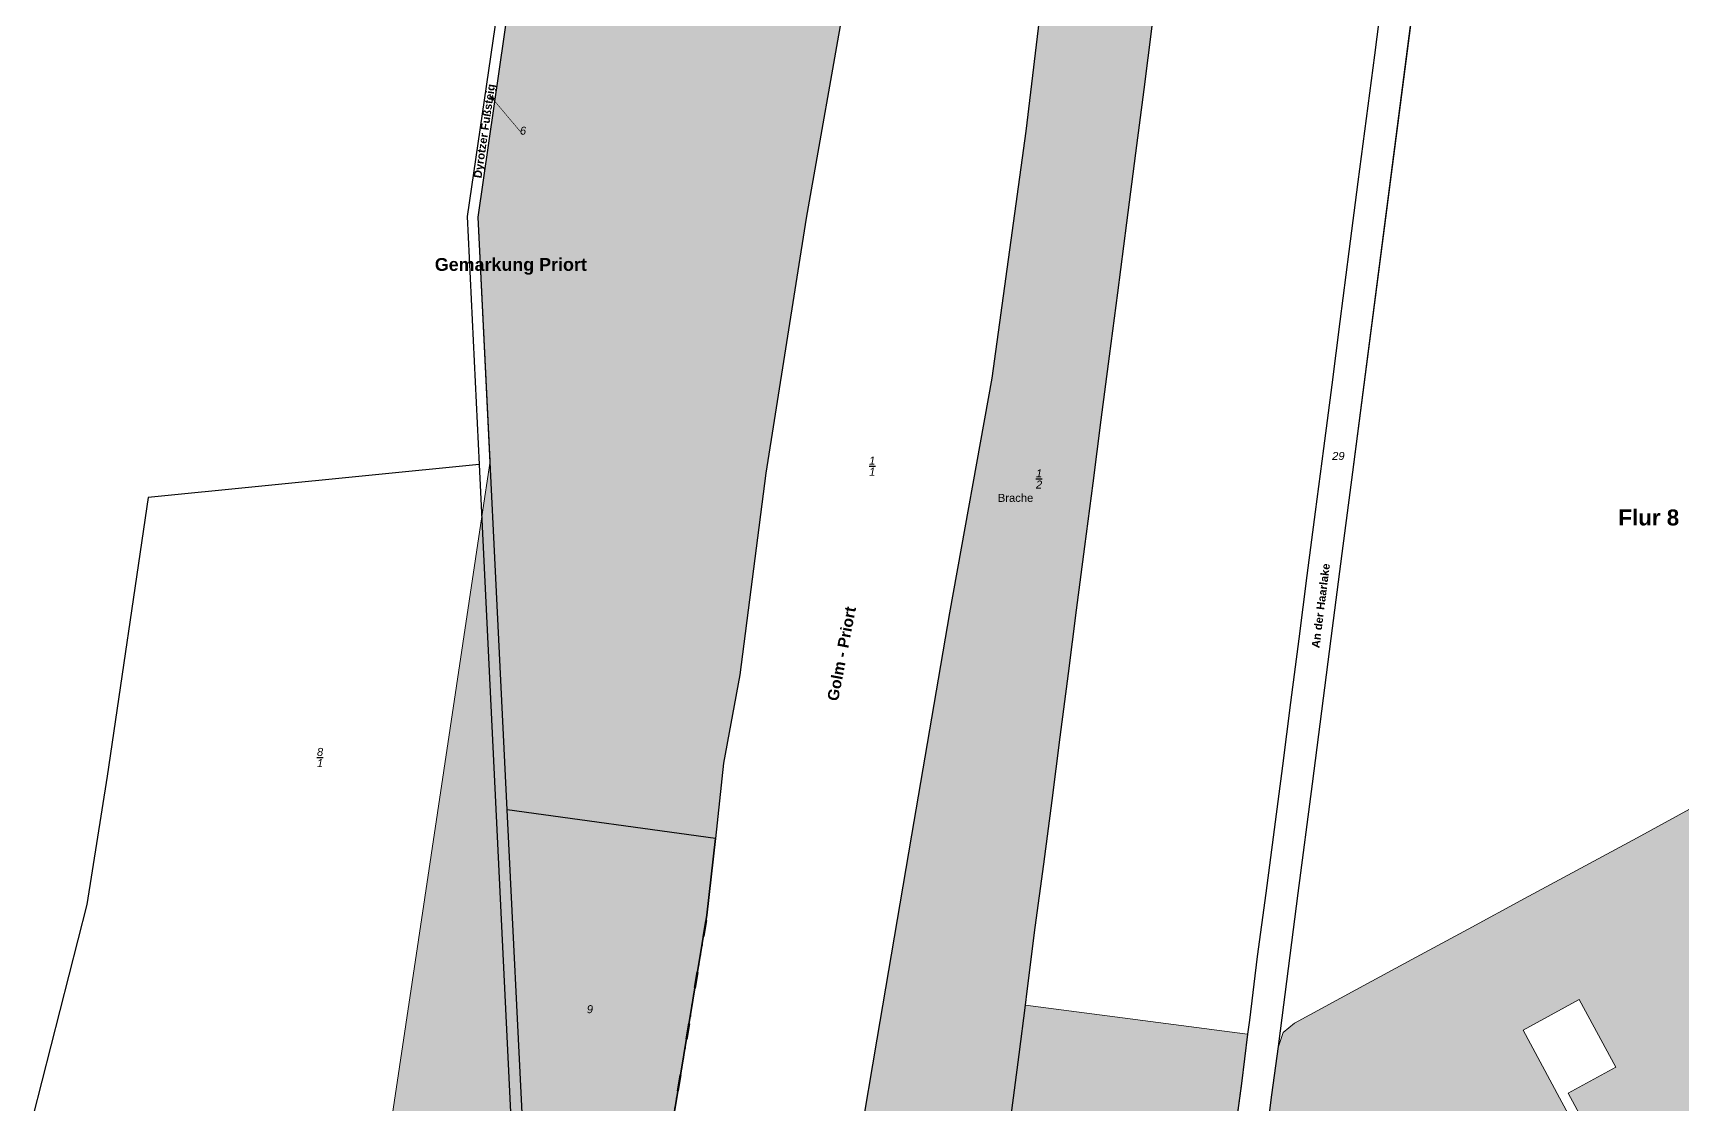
# Model space of a CAD drawing. Header units: metres. Extents: x -1420 to 2385, y 3887 to 7929.
# Drawn here: x 752 to 1267, y 5241 to 5576 of the extents above; entities that cross this region are included whole.
import ezdxf
from ezdxf.enums import TextEntityAlignment as Align

# ---------------------------------------------------------------- set-up
doc = ezdxf.new("R2010")
doc.units = ezdxf.units.M
doc.linetypes.add('AX_Flurgrenze_2012', pattern=[16.03, 5, -2.5, 0.01, -3, 0.01, -3, 0.01, -2.5])
doc.layers.add('03-Kataster', color=2, linetype='Continuous')
for name, color, linetype, plot in [('AP_LPO', 7, 'Continuous', False), ('AP_PTO', 7, 'Continuous', False), ('AX_BesondereFlurstuecksgrenze', 7, 'Continuous', False), ('AX_Nutzung_Schraffur', 7, 'Continuous', False), ('AX_Nutzung_Umgrenzung', 7, 'Continuous', False)]:
    doc.layers.add(name, color=color, linetype=linetype, plot=plot)
doc.styles.add('AX_4100', font='arial.ttf', dxfattribs={"height": 2.5})
doc.styles.add('AX_4107', font='arialbd.ttf', dxfattribs={"height": 2.5})
doc.styles.add('AX_4111', font='ariali.ttf', dxfattribs={"height": 2.5})
doc.styles.add('AX_4115', font='ariali.ttf', dxfattribs={"height": 2.5})
doc.styles.add('AX_4141', font='arialbd.ttf', dxfattribs={"height": 3.5})
doc.styles.add('AX_4160', font='arialbd.ttf', dxfattribs={"height": 4})
doc.styles.add('AX_4200', font='arialbd.ttf', dxfattribs={"height": 5})

# ---------------------------------------------------------------- blocks, each defined once
blk = doc.blocks.new('*U25')
h = blk.add_hatch(color=0)
h.dxf.hatch_style = 1
h.paths.add_polyline_path([(-9.24, 10.96), (-9.69, 10.57), (-10.22, 12.1), (-8.78, 11.35)])
at = {"color": 0, "const_width": 0.18}
blk.add_lwpolyline([(-9.24, 10.96), (-9.69, 10.57), (-10.2, 12.1), (-8.78, 11.34)], close=True, dxfattribs=at)
at = {"color": 0, "lineweight": 18, "const_width": 0.18}
blk.add_lwpolyline([(0, 0), (-10.09, 11.97)], dxfattribs=at)

msp = doc.modelspace()

# ---------------------------------------------------------------- hatches: boundary and pattern name
at = {"layer": 'AX_Nutzung_Schraffur', "true_color": 0xfff7bf}
msp.add_hatch(color=254, dxfattribs=at).paths.add_polyline_path([(945.44, 5196.73), (962.52, 5299.81), (965.17, 5323.84), (967.65, 5347.31), (972.75, 5374.9), (980.88, 5437.96), (993.48, 5517.68), (1008.34, 5601.37), (1014.12, 5638.69), (1021.8, 5688.21), (1024.81, 5692.67), (1034.09, 5708.21), (1045.22, 5770.56), (1055.82, 5838.96), (1068.99, 5908.2), (1082.84, 5970.39), (1095.59, 6029.57), (1107.97, 6091.44), (1072.8, 6082.4), (913.98, 6016.1), (910.11, 6014.74), (914.02, 5980.52), (915.57, 5874.28), (919.2, 5727.14), (905.25, 5644.84), (901.36, 5589.77), (890.98, 5517.99), (894.74, 5441.76), (892.15, 5424.43), (860.51, 5212.71), (897.13, 5204.56), (902.77, 5204.1), (906.45, 5203.8), (935.58, 5201.4)])
at = {"layer": 'AX_Nutzung_Schraffur', "true_color": 0xf2eae8}
msp.add_hatch(color=7, dxfattribs=at).paths.add_polyline_path([(1062.61, 5276.07), (1065.06, 5295.97), (1067.76, 5315.8), (1070.35, 5335.63), (1072.9, 5355.48), (1075.47, 5375.33), (1078.03, 5395.17), (1080.59, 5415.02), (1083.16, 5434.85), (1085.73, 5454.68), (1088.3, 5474.51), (1090.86, 5494.35), (1093.68, 5516.17), (1096.51, 5538), (1099.09, 5557.86), (1101.65, 5577.7), (1104.23, 5597.51), (1107.23, 5620.94), (1109.25, 5636.34), (1111.31, 5652.25), (1114.36, 5675.56), (1081.47, 5681.85), (1071.49, 5623.07), (1062.3, 5544.89), (1051.64, 5467.61), (1038.37, 5394.34), (1026.54, 5324.81), (1015.71, 5261.1), (1003.5, 5189.31), (1020.2, 5183.54), (1041.34, 5179.83), (1050.03, 5178.55), (1054.93, 5216.58), (1057.49, 5236.4), (1060.1, 5256.27), (1062.04, 5271.67)])
at = {"layer": 'AX_Nutzung_Schraffur', "true_color": 0xffeaf4}
h = msp.add_hatch(color=7, dxfattribs=at)
h.paths.add_polyline_path([(1165.24, 5276.45), (1146.09, 5266.12), (1142.59, 5263.12), (1141.06, 5258.77), (1139.04, 5243.7), (1136.34, 5222.92), (1133.89, 5204.09), (1130.72, 5179.3), (1128.75, 5164.41), (1144.94, 5146.04), (1166.08, 5122.05), (1193.83, 5146.47), (1206.75, 5157.49), (1222.89, 5169.67), (1239.77, 5180.39), (1257.46, 5189.97), (1228.93, 5242.75), (1217.51, 5263.89), (1235.06, 5273.44), (1246.51, 5252.29), (1231.58, 5244.19), (1260.11, 5191.41), (1275.07, 5199.51), (1292.64, 5209.03), (1310.21, 5218.56), (1327.79, 5228.08), (1345.4, 5237.58), (1362.99, 5247.08), (1380.56, 5256.6), (1398.18, 5266.1), (1415.77, 5275.64), (1433.36, 5285.12), (1450.99, 5294.62), (1422.34, 5347.5), (1393.82, 5400.25), (1391.17, 5398.82), (1376.22, 5390.72), (1358.65, 5381.21), (1341.06, 5371.69), (1323.48, 5362.16), (1305.89, 5352.63), (1288.3, 5343.12), (1270.71, 5333.6), (1253.14, 5324.04), (1235.53, 5314.57), (1217.95, 5304.99), (1200.37, 5295.5), (1182.81, 5285.96)])
h.paths.add_polyline_path([(1387.18, 5328.41), (1403.86, 5297.62), (1386.28, 5288.1), (1369.59, 5318.91)], flags=16)
msp.add_hatch(color=7, dxfattribs=at).paths.add_polyline_path([(1062.04, 5271.67), (1060.1, 5256.27), (1057.49, 5236.4), (1054.93, 5216.58), (1124.33, 5207.57), (1126.88, 5227.39), (1129.51, 5247.19), (1131.45, 5262.65)])

# ---------------------------------------------------------------- linework, layer by layer
at = {"layer": '03-Kataster'}
for p, q in [((1062.3, 5544.89), (1071.49, 5623.07)), ((1008.34, 5601.37), (993.48, 5517.68)), ((1164.31, 5438.26), (1185.96, 5605.42)), ((898.09, 5590.05), (887.62, 5518.22)), ((890.98, 5517.99), (901.36, 5589.77)), ((1173.66, 5588.45), (1171.08, 5568.63)), ((1099.09, 5557.86), (1101.65, 5577.7)), ((1171.08, 5568.63), (1168.51, 5548.82)), ((1096.51, 5538), (1099.09, 5557.86)), ((1051.64, 5467.61), (1062.3, 5544.89)), ((1168.51, 5548.82), (1165.94, 5528.99)), ((1093.68, 5516.17), (1096.51, 5538)), ((1165.94, 5528.99), (1163.12, 5507.2)), ((887.62, 5518.22), (891.36, 5440.71)), ((900.1, 5332.77), (890.98, 5517.99)), ((993.48, 5517.68), (980.88, 5437.96)), ((1090.86, 5494.35), (1093.68, 5516.17)), ((1163.12, 5507.2), (1160.29, 5485.4)), ((1088.3, 5474.51), (1090.86, 5494.35)), ((1160.29, 5485.4), (1157.72, 5465.56)), ((1085.73, 5454.68), (1088.3, 5474.51)), ((1038.37, 5394.34), (1051.64, 5467.61)), ((1157.72, 5465.56), (1155.15, 5445.7)), ((1083.16, 5434.85), (1085.73, 5454.68)), ((1155.15, 5445.7), (1152.58, 5425.84)), ((891.36, 5440.71), (787.9, 5430.4)), ((891.36, 5440.71), (902.77, 5204.1)), ((980.88, 5437.96), (972.75, 5374.9)), ((1161.02, 5412.83), (1164.31, 5438.26)), ((1080.59, 5415.02), (1083.16, 5434.85)), ((787.9, 5430.4), (775.05, 5343.25)), ((1152.58, 5425.84), (1150, 5405.98)), ((1078.03, 5395.17), (1080.59, 5415.02)), ((1157.59, 5386.26), (1161.02, 5412.83)), ((1150, 5405.98), (1147.44, 5386.14)), ((1075.47, 5375.33), (1078.03, 5395.17)), ((1026.54, 5324.81), (1038.37, 5394.34)), ((1147.44, 5386.14), (1144.88, 5366.31)), ((1154.64, 5363.61), (1157.59, 5386.26)), ((972.75, 5374.9), (967.65, 5347.31)), ((1072.9, 5355.48), (1075.47, 5375.33)), ((1144.88, 5366.31), (1142.31, 5346.45)), ((1151.69, 5340.89), (1154.64, 5363.61)), ((1070.35, 5335.63), (1072.9, 5355.48)), ((967.65, 5347.31), (965.17, 5323.84)), ((1142.31, 5346.45), (1139.78, 5326.57)), ((775.05, 5343.25), (768.7, 5303.14)), ((1147.25, 5306.71), (1151.69, 5340.89)), ((1067.76, 5315.8), (1070.35, 5335.63)), ((965.17, 5323.84), (900.1, 5332.77)), ((906.45, 5203.8), (900.1, 5332.77)), ((965.17, 5323.84), (962.52, 5299.81)), ((962.52, 5299.81), (965.17, 5323.84)), ((1015.71, 5261.1), (1026.54, 5324.81)), ((1139.78, 5326.57), (1137.17, 5306.75)), ((1065.06, 5295.97), (1067.76, 5315.8)), ((768.7, 5303.14), (751.92, 5236.87)), ((1137.17, 5306.75), (1134.49, 5286.92)), ((1141.71, 5263.71), (1147.25, 5306.71)), ((962.52, 5299.81), (945.44, 5196.73)), ((945.44, 5196.73), (962.52, 5299.81)), ((1062.61, 5276.07), (1065.06, 5295.97)), ((1134.49, 5286.92), (1132.03, 5267.06)), ((1060.1, 5256.27), (1062.04, 5271.67)), ((1062.04, 5271.67), (1062.61, 5276.07)), ((1132.03, 5267.06), (1131.45, 5262.65)), ((1003.5, 5189.31), (1015.71, 5261.1)), ((1131.45, 5262.65), (1129.51, 5247.19)), ((1141.06, 5258.77), (1141.71, 5263.71)), ((1057.49, 5236.4), (1060.1, 5256.27)), ((1139.04, 5243.7), (1141.06, 5258.77)), ((1129.51, 5247.19), (1126.88, 5227.39)), ((1136.34, 5222.92), (1139.04, 5243.7))]:
    msp.add_line(p, q, dxfattribs=at)
at = {"layer": 'AX_BesondereFlurstuecksgrenze', "color": 211, "linetype": 'AX_Flurgrenze_2012', "lineweight": 100, "true_color": 0xf27fff, "flags": 128}
msp.add_lwpolyline([(945.44, 5196.73), (962.52, 5299.81)], dxfattribs=at)
at = {"layer": 'AX_Nutzung_Umgrenzung', "color": 253, "linetype": 'Continuous', "lineweight": 18, "true_color": 0x999999, "flags": 128}
for points in [[(1008.34, 5601.37), (993.48, 5517.68), (980.88, 5437.96), (972.75, 5374.9), (967.65, 5347.31), (965.17, 5323.84), (962.52, 5299.81), (945.44, 5196.73), (962.69, 5192.32), (964, 5192.03), (961.23, 5176.59), (961.23, 5176.59), (1031.11, 5168.02), (1039.25, 5167.5), (1041.34, 5179.83), (1020.2, 5183.54), (1003.5, 5189.31), (1015.71, 5261.1), (1026.54, 5324.81), (1038.37, 5394.34), (1051.64, 5467.61), (1062.3, 5544.89), (1071.49, 5623.07)], [(1071.49, 5623.07), (1062.3, 5544.89), (1051.64, 5467.61), (1038.37, 5394.34), (1026.54, 5324.81), (1015.71, 5261.1), (1003.5, 5189.31)], [(901.36, 5589.77), (890.98, 5517.99), (894.74, 5441.76), (892.15, 5424.43), (860.51, 5212.71), (897.13, 5204.56), (902.77, 5204.1), (906.45, 5203.8), (935.58, 5201.4), (945.44, 5196.73), (945.44, 5196.73), (962.52, 5299.81), (965.17, 5323.84), (967.65, 5347.31), (972.75, 5374.9), (980.88, 5437.96), (993.48, 5517.68), (1008.34, 5601.37)], [(1136.34, 5222.92), (1139.04, 5243.7), (1141.06, 5258.77), (1141.71, 5263.71), (1147.25, 5306.71), (1151.69, 5340.89), (1154.64, 5363.61), (1157.59, 5386.26), (1157.59, 5386.26), (1161.02, 5412.83), (1164.31, 5438.26), (1185.96, 5605.42)], [(1173.66, 5588.45), (1171.08, 5568.63), (1168.51, 5548.82), (1165.94, 5528.99), (1163.12, 5507.2), (1160.29, 5485.4), (1157.72, 5465.56), (1155.15, 5445.7), (1152.58, 5425.84), (1150, 5405.98), (1147.44, 5386.14), (1144.88, 5366.31), (1142.31, 5346.45), (1139.78, 5326.57), (1137.17, 5306.75), (1134.49, 5286.92), (1132.03, 5267.06), (1131.45, 5262.65), (1129.51, 5247.19), (1126.88, 5227.39)], [(1057.49, 5236.4), (1060.1, 5256.27), (1062.04, 5271.67), (1062.61, 5276.07), (1062.61, 5276.07), (1065.06, 5295.97), (1067.76, 5315.8), (1070.35, 5335.63), (1072.9, 5355.48), (1075.47, 5375.33), (1078.03, 5395.17), (1080.59, 5415.02), (1083.16, 5434.85), (1085.73, 5454.68), (1088.3, 5474.51), (1090.86, 5494.35), (1093.68, 5516.17), (1096.51, 5538), (1099.09, 5557.86), (1101.65, 5577.7)], [(1270.71, 5333.6), (1253.14, 5324.04), (1235.53, 5314.57), (1217.95, 5304.99), (1200.37, 5295.5), (1182.81, 5285.96), (1165.24, 5276.45), (1165.24, 5276.45), (1146.09, 5266.12), (1142.59, 5263.12), (1141.06, 5258.77), (1139.04, 5243.7), (1136.34, 5222.92)], [(1257.46, 5189.97), (1228.93, 5242.75), (1217.51, 5263.89), (1235.06, 5273.44), (1246.51, 5252.29), (1231.58, 5244.19), (1260.11, 5191.41)]]:
    msp.add_lwpolyline(points, dxfattribs=at)
msp.add_lwpolyline([(1062.04, 5271.67), (1060.1, 5256.27), (1057.49, 5236.4), (1054.93, 5216.58), (1124.33, 5207.57), (1126.88, 5227.39), (1129.51, 5247.19), (1131.45, 5262.65), (1062.04, 5271.67)], close=True, dxfattribs=at)

# ---------------------------------------------------------------- block references
at = {"layer": 'AP_LPO', "color": 18, "true_color": 0x000000}
msp.add_blockref('*U25', (905.03, 5543.74), dxfattribs=at)

# ---------------------------------------------------------------- texts
at = {"layer": 'AP_PTO', "color": 18, "true_color": 0x000000}
for s, height, rotation, style, p in [('Dyrotzer Fußsteig', 2.5, 81.666, 'AX_4107', (892.04, 5530.03)), ('An der Haarlake', 2.5, 82.818, 'AX_4107', (1153.88, 5383.2)), ('Golm - Priort', 3.5, 79.119, 'AX_4141', (1003.47, 5366.55))]:
    msp.add_text(s, height=height, rotation=rotation, dxfattribs=dict(at, style=style)).set_placement(p)
for s, height, style, p in [('6', 2.5, 'AX_4111', (905.03, 5543.74)), ('Gemarkung Priort', 4, 'AX_4160', (901.23, 5501.2)), ('29', 2.5, 'AX_4111', (1159.81, 5442.09)), ('9', 2.5, 'AX_4111', (925.94, 5269.19))]:
    msp.add_text(s, height=height, dxfattribs=dict(at, style=style)).set_placement(p, align=Align.CENTER)
for s, height, style, p in [('Brache', 2.5, 'AX_4100', (1058.95, 5430.25)), ('Flur 8', 5, 'AX_4200', (1256.8, 5424.12))]:
    msp.add_text(s, height=height, dxfattribs=dict(at, style=style)).set_placement(p, align=Align.MIDDLE_CENTER)
at = {"layer": 'AP_PTO', "color": 18, "true_color": 0x000000, "char_height": 2.5, "attachment_point": 5, "style": 'AX_4115'}
for s, insert in [('\\S1/1;', (1014.16, 5440.17)), ('\\S1/2;', (1066.29, 5436.16)), ('\\S8/1;', (841.62, 5349.1))]:
    msp.add_mtext(s, dxfattribs=dict(at, insert=insert))

doc.saveas('drawing.dxf')
